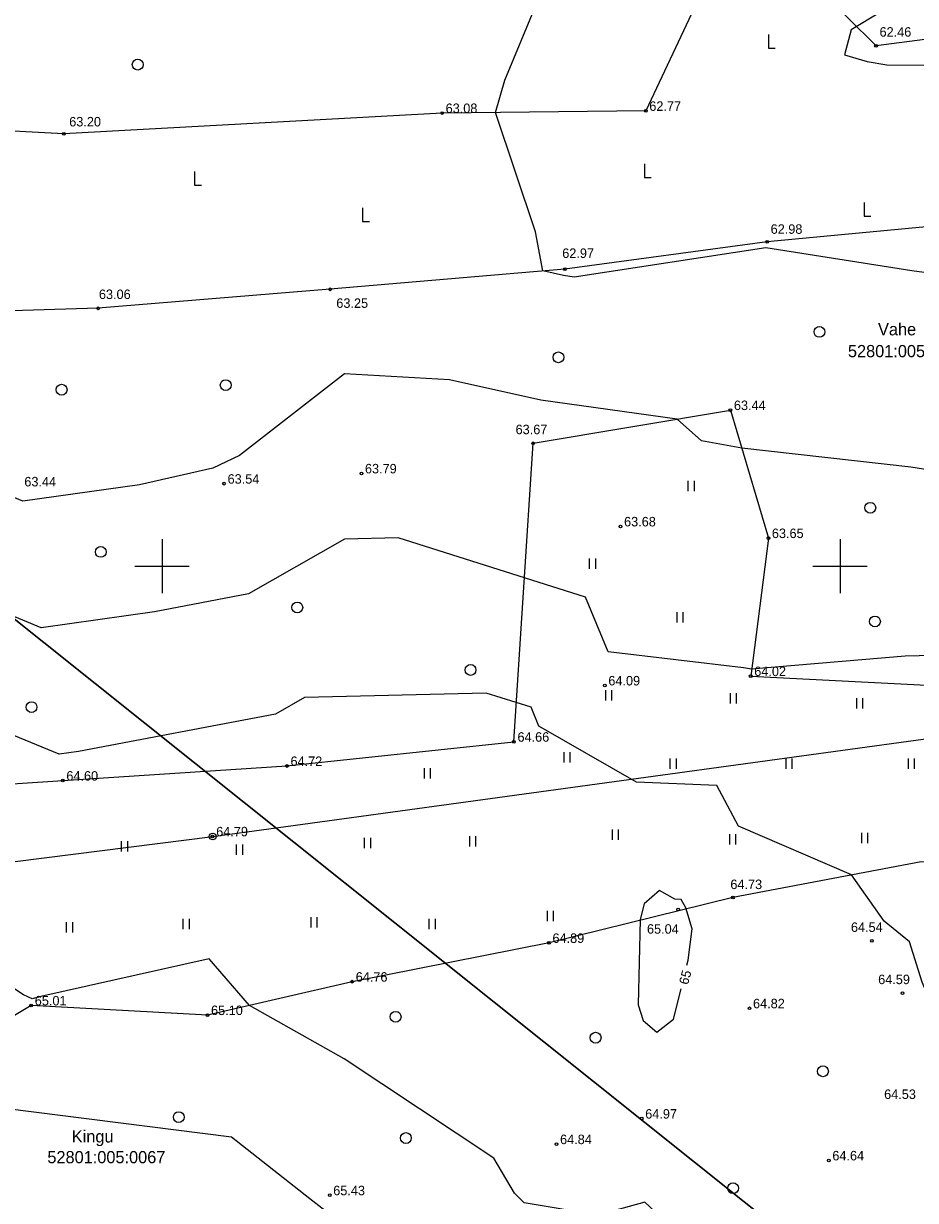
# Model space of a CAD drawing. Extents: x 642341 to 644194, y 6457989 to 6459379.
# Drawn here: x 642989.8 to 643055.6, y 6458253.2 to 6458340 of the extents above; entities that cross this region are included whole.
import ezdxf

# ---------------------------------------------------------------- set-up
doc = ezdxf.new("R2010")
doc.units = 0
for name, color, linetype in [('HALJASTUS', 7, 'Continuous'), ('HORISONTAAL-EH2000', 7, 'Continuous'), ('KORGUS-EH2000', 7, 'Continuous'), ('KPOHULIIN', 7, 'Continuous'), ('PIIR', 7, 'Continuous'), ('POST', 7, 'Continuous'), ('VORK', 7, 'Continuous')]:
    doc.layers.add(name, color=color, linetype=linetype)

msp = doc.modelspace()

# ---------------------------------------------------------------- linework, layer by layer
at = {"layer": 'HALJASTUS'}
for p, q in [((643044.72, 6458339.21), (643044.72, 6458338.21)), ((643044.72, 6458338.21), (643045.22, 6458338.21)), ((643002.4, 6458329.1), (643002.4, 6458328.1)), ((643035.57, 6458329.67), (643035.57, 6458328.67)), ((643002.4, 6458328.1), (643002.9, 6458328.1)), ((643035.57, 6458328.67), (643036.07, 6458328.67)), ((643014.79, 6458326.43), (643014.79, 6458325.43)), ((643051.77, 6458326.81), (643051.77, 6458325.81)), ((643051.77, 6458325.81), (643052.27, 6458325.81)), ((643014.79, 6458325.43), (643015.29, 6458325.43)), ((643038.782, 6458306.301), (643038.782, 6458305.539)), ((643039.238, 6458306.301), (643039.238, 6458305.539)), ((643031.502, 6458300.551), (643031.502, 6458299.789)), ((643031.958, 6458300.551), (643031.958, 6458299.789)), ((643037.952, 6458296.601), (643037.952, 6458295.839)), ((643038.408, 6458296.601), (643038.408, 6458295.839)), ((643032.692, 6458290.861), (643032.692, 6458290.099)), ((643033.148, 6458290.861), (643033.148, 6458290.099)), ((643041.892, 6458290.621), (643041.892, 6458289.859)), ((643042.348, 6458290.621), (643042.348, 6458289.859)), ((643051.202, 6458290.261), (643051.202, 6458289.499)), ((643051.658, 6458290.261), (643051.658, 6458289.499)), ((643029.622, 6458286.291), (643029.622, 6458285.529)), ((643030.078, 6458286.291), (643030.078, 6458285.529)), ((643037.452, 6458285.821), (643037.452, 6458285.059)), ((643037.908, 6458285.821), (643037.908, 6458285.059)), ((643045.992, 6458285.821), (643045.992, 6458285.059)), ((643046.448, 6458285.821), (643046.448, 6458285.059)), ((643055.012, 6458285.821), (643055.012, 6458285.059)), ((643055.468, 6458285.821), (643055.468, 6458285.059)), ((643019.322, 6458285.111), (643019.322, 6458284.349)), ((643019.778, 6458285.111), (643019.778, 6458284.349)), ((643033.182, 6458280.581), (643033.182, 6458279.819)), ((643033.638, 6458280.581), (643033.638, 6458279.819)), ((643051.572, 6458280.341), (643051.572, 6458279.579)), ((643052.028, 6458280.341), (643052.028, 6458279.579)), ((642996.992, 6458279.721), (642996.992, 6458278.959)), ((642997.448, 6458279.721), (642997.448, 6458278.959)), ((643005.472, 6458279.481), (643005.472, 6458278.719)), ((643005.928, 6458279.481), (643005.928, 6458278.719)), ((643014.902, 6458279.961), (643014.902, 6458279.199)), ((643015.358, 6458279.961), (643015.358, 6458279.199)), ((643022.662, 6458280.081), (643022.662, 6458279.319)), ((643023.118, 6458280.081), (643023.118, 6458279.319)), ((643041.842, 6458280.221), (643041.842, 6458279.459)), ((643042.298, 6458280.221), (643042.298, 6458279.459)), ((643028.392, 6458274.571), (643028.392, 6458273.809)), ((643028.848, 6458274.571), (643028.848, 6458273.809)), ((642992.932, 6458273.741), (642992.932, 6458272.979)), ((642993.388, 6458273.741), (642993.388, 6458272.979)), ((643001.532, 6458273.981), (643001.532, 6458273.219)), ((643001.988, 6458273.981), (643001.988, 6458273.219)), ((643010.962, 6458274.101), (643010.962, 6458273.339)), ((643011.418, 6458274.101), (643011.418, 6458273.339)), ((643019.682, 6458273.981), (643019.682, 6458273.219)), ((643020.138, 6458273.981), (643020.138, 6458273.219))]:
    msp.add_line(p, q, dxfattribs=at)
for points in [[(643062.86, 6458339.69), (643052.65, 6458338.38), (643048.49, 6458342.54), (643042.5, 6458344.93), (643039.24, 6458341.15), (643035.67, 6458333.58), (643020.66, 6458333.42), (642992.75, 6458331.89), (642979.69, 6458332.58), (642968, 6458335.69), (642969.87, 6458349.59), (642972.54, 6458364.7), (642974.95, 6458375.54), (642977.1, 6458389.73), (642985.02, 6458394.61), (642992.14, 6458396.63), (643003.06, 6458401.91), (643026.72, 6458405.04), (643040.65, 6458406.79), (643068.48, 6458410.6)], [(643060.01, 6458325.37), (643044.62, 6458323.92), (643029.69, 6458321.91), (643012.39, 6458320.42), (642995.28, 6458319.02), (642979.33, 6458318.54), (642963.32, 6458318.53), (642965.48, 6458296.53), (642967.61, 6458283.26), (642978.91, 6458283.29), (642992.68, 6458284.18), (643009.21, 6458285.26), (643025.95, 6458287.05), (643027.36, 6458309.06), (643041.91, 6458311.51), (643044.72, 6458302.07), (643043.41, 6458291.89), (643057.35, 6458291.16)]]:
    msp.add_lwpolyline(points, dxfattribs=at)
msp.add_lwpolyline([(642976.45, 6458259.26), (642969.53, 6458255.31), (642961.3, 6458243.5), (642960.61, 6458235.91), (642964.24, 6458231.07), (642970.58, 6458221.88), (642980.66, 6458217.05), (642998.89, 6458210.26), (643011.1, 6458202.53), (643015.71, 6458206.83), (643022.58, 6458212.91), (643034.73, 6458222.65), (643051.1, 6458237.02), (643064.47, 6458251.57), (643070.14, 6458266.96), (643070.88, 6458277.47), (643055.97, 6458278.19), (643042.1, 6458275.56), (643028.54, 6458272.21), (643014.02, 6458269.35), (643003.35, 6458266.89), (642990.35, 6458267.6)], close=True, dxfattribs=at)
for centre in [(642998.2, 6458336.99), (643048.48, 6458317.28), (643029.23, 6458315.4), (642992.59, 6458313.01), (643004.69, 6458313.35), (643052.23, 6458304.3), (642995.48, 6458301.05), (643009.97, 6458296.95), (643052.57, 6458295.92), (643022.75, 6458292.34), (642990.37, 6458289.6), (643017.22, 6458266.76), (643031.97, 6458265.22), (643048.74, 6458262.74), (643001.23, 6458259.36), (643017.98, 6458257.82), (643042.11, 6458254.12)]:
    msp.add_circle(centre, 0.4, dxfattribs=at)
at = {"layer": 'HORISONTAAL-EH2000'}
for points in [[(643060.59, 6458321.06), (643055.3, 6458321.77), (643044.52, 6458323.48), (643030.38, 6458321.32), (643029.6, 6458321.43), (643028.08, 6458321.77), (643027.54, 6458324.65), (643024.59, 6458333.46), (643025.27, 6458335.85), (643031.54, 6458350.97), (643033.69, 6458359.37), (643026.23, 6458364.39), (643016.34, 6458367.14), (643011.23, 6458368.27), (642999.19, 6458367.13), (642996.09, 6458367), (642985.34, 6458363.73), (642982.54, 6458360.68), (642981.15, 6458360.01), (642975.55, 6458360.9), (642973.34, 6458359.96), (642970.69, 6458359.84), (642969.78, 6458360.75), (642968.32, 6458363.15)], [(643056.44, 6458358.91), (643055.27, 6458342.26), (643050.81, 6458339.56), (643050.33, 6458337.72), (643052.01, 6458337.22), (643053.44, 6458336.97), (643062.31, 6458336.92)], [(643060.85, 6458306.41), (643055.23, 6458307.29), (643042.75, 6458308.69), (643039.78, 6458309.25), (643037.98, 6458310.85), (643027.94, 6458312.24), (643021.2, 6458313.74), (643013.45, 6458314.19), (643005.7, 6458308.16), (643003.75, 6458307.22), (642998.33, 6458306), (642989.73, 6458304.78), (642988.73, 6458305.2), (642979.09, 6458313.64), (642974.16, 6458318.54), (642973.08, 6458321.99), (642971.98, 6458329.48), (642967.99, 6458335.66), (642967.99, 6458335.67), (642967.98, 6458335.66), (642967.84, 6458335.82), (642964.61, 6458339.22)], [(643064.73, 6458273.64), (643064.58, 6458274), (643063.39, 6458277.83), (643059.98, 6458288.5), (643058.9, 6458291.65), (643057.87, 6458293.44), (643054.79, 6458293.37), (643043.48, 6458292.41), (643042.87, 6458292.5), (643032.89, 6458293.68), (643031.23, 6458297.71), (643017.41, 6458302.08), (643013.46, 6458301.98), (643006.38, 6458297.96), (642999.44, 6458296.64), (642991.07, 6458295.45), (642981.6, 6458299.4), (642978.54, 6458302.08), (642962.52, 6458316.58), (642961.59, 6458317.9)], [(643056.47, 6458266.03), (643056.46, 6458268.32), (643056.06, 6458269.31), (643055.13, 6458272.29), (643053.25, 6458273.81), (643050.85, 6458277.22), (643042.52, 6458280.83), (643040.9, 6458283.81), (643034.99, 6458284.06), (643027.79, 6458288.19), (643027.21, 6458289.6), (643023.91, 6458290.64), (643010.49, 6458290.3), (643008.36, 6458289.09), (642993.84, 6458286.33), (642992.4, 6458286.12), (642988.66, 6458287.69), (642978.6, 6458290.04), (642971.55, 6458288.23), (642966.84, 6458288.05), (642960.13, 6458290.8), (642959.14, 6458293.41), (642958.29, 6458294.56)], [(643039.07, 6458245.74), (643038.52, 6458248.11), (643037.53, 6458249.66), (643037.37, 6458251.45), (643035.61, 6458253.09), (643032.14, 6458252.12), (643026.71, 6458253.04), (643026, 6458253.76), (643024.47, 6458256.33), (643013.42, 6458263.65), (643006.45, 6458267.6), (643003.47, 6458271.04), (642991.05, 6458268.26), (642990.42, 6458268.08), (642989.78, 6458268.38), (642975.99, 6458277.37), (642959.85, 6458277.13), (642957.94, 6458277.5), (642957.15, 6458277.87), (642955.3, 6458278.09)], [(643038.62, 6458274.79), (643038.29, 6458275.41), (643037.81, 6458275.43), (643036.68, 6458276.08), (643035.56, 6458275.09), (643035.25, 6458273.94), (643035.11, 6458267.64), (643035.47, 6458266.49), (643036.48, 6458265.63), (643037.72, 6458266.58), (643038.28, 6458268.83)], [(643038.7, 6458270.56), (643038.8, 6458270.95), (643039.08, 6458273.25), (643038.62, 6458274.79)], [(643021.15, 6458236.11), (643020.61, 6458237.72), (643019.96, 6458239.47), (643017.91, 6458248.1), (643012, 6458252.47), (643010.9, 6458253.33), (643005.13, 6458257.88), (642988.4, 6458259.99), (642976.84, 6458258.8), (642975.78, 6458258.88), (642974.85, 6458259.53), (642972.95, 6458262.28), (642969.63, 6458264.45), (642966, 6458264.4), (642953.94, 6458266.63), (642953.55, 6458267.1)]]:
    msp.add_lwpolyline(points, dxfattribs=at)
at = {"layer": 'KORGUS-EH2000'}
for centre in [(643052.648, 6458338.376), (643020.655, 6458333.418), (643035.673, 6458333.579), (642992.747, 6458331.886), (643044.617, 6458323.921), (643029.691, 6458321.91), (643012.392, 6458320.415), (642995.276, 6458319.015), (643041.908, 6458311.512), (643027.36, 6458309.059), (643014.701, 6458306.835), (643004.566, 6458306.081), (643033.812, 6458302.926), (643044.715, 6458302.068), (643043.408, 6458291.888), (643032.649, 6458291.201), (643025.948, 6458287.048), (643009.21, 6458285.258), (642992.677, 6458284.181), (643003.727, 6458280.065), (643042.103, 6458275.56), (643038.056, 6458274.67), (643028.535, 6458272.208), (643052.352, 6458272.367), (643014.016, 6458269.351), (643054.596, 6458268.507), (642990.347, 6458267.597), (643043.325, 6458267.388), (643003.349, 6458266.886), (643035.369, 6458259.254), (643029.088, 6458257.366), (643049.175, 6458256.167), (643012.361, 6458253.599)]:
    msp.add_circle(centre, 0.1, dxfattribs=at)
at = {"layer": 'KPOHULIIN'}
msp.add_lwpolyline([(642928.63, 6458270.58), (642933.56, 6458271.19), (643003.73, 6458280.06), (643075.5, 6458289.9), (643146.45, 6458298.97), (643217.64, 6458308.16), (643256.9, 6458313.3)], dxfattribs=at)
at = {"layer": 'PIIR'}
for points in [[(643026.6, 6458393.62), (643119.35, 6458280.87), (643065.03, 6458235.45), (642961.82, 6458317.88), (642972.12, 6458387.69), (642972, 6458388.99), (643026.32, 6458395.18)], [(643065.03, 6458235.45), (643006.63, 6458185.1), (642948.51, 6458227.63), (642961.82, 6458317.88)]]:
    msp.add_lwpolyline(points, close=True, dxfattribs=at)
at = {"layer": 'POST'}
msp.add_circle((643003.73, 6458280.06), 0.25, dxfattribs=at)
at = {"layer": 'VORK'}
for p, q in [((643000, 6458302), (643000, 6458298)), ((643050, 6458302), (643050, 6458298)), ((642998, 6458300), (643002, 6458300)), ((643048, 6458300), (643052, 6458300))]:
    msp.add_line(p, q, dxfattribs=at)

# ---------------------------------------------------------------- texts
at = {"layer": 'HORISONTAAL-EH2000'}
msp.add_text('65', height=0.7, rotation=74.92751, dxfattribs=at).set_placement((643038.78, 6458269.08))
at = {"layer": 'KORGUS-EH2000'}
for s, p in [(' 62.46', (643052.65, 6458339.05)), (' 63.08', (643020.65, 6458333.42)), (' 62.77', (643035.67, 6458333.58)), (' 63.20', (642992.89, 6458332.43)), (' 62.98', (643044.62, 6458324.51)), (' 62.97', (643029.25, 6458322.73)), (' 63.06', (642995.08, 6458319.7)), (' 63.25', (643012.59, 6458319.05)), (' 63.44', (643041.91, 6458311.51)), (' 63.67', (643025.81, 6458309.73)), (' 63.79', (643014.7, 6458306.84)), (' 63.44', (642989.58, 6458305.88)), (' 63.54', (643004.57, 6458306.08)), (' 63.68', (643033.81, 6458302.93)), (' 63.65', (643044.71, 6458302.07)), (' 64.02', (643043.41, 6458291.89)), (' 64.09', (643032.65, 6458291.2)), (' 64.66', (643025.95, 6458287.05)), (' 64.72', (643009.21, 6458285.26)), (' 64.60', (642992.68, 6458284.18)), (' 64.79', (643003.73, 6458280.07)), (' 64.73', (643041.65, 6458276.18)), (' 65.04', (643035.5, 6458272.89)), (' 64.54', (643050.54, 6458273.02)), (' 64.89', (643028.53, 6458272.21)), (' 64.76', (643014.02, 6458269.35)), (' 64.59', (643052.55, 6458269.17)), (' 65.01', (642990.35, 6458267.6)), (' 65.10', (643003.35, 6458266.89)), (' 64.82', (643043.32, 6458267.39)), (' 64.53', (643052.99, 6458260.7)), (' 64.97', (643035.37, 6458259.25)), (' 64.84', (643029.09, 6458257.37)), (' 64.64', (643049.17, 6458256.17)), (' 65.43', (643012.36, 6458253.6))]:
    msp.add_text(s, height=0.7, dxfattribs=at).set_placement(p)
at = {"layer": 'PIIR'}
for s, p in [('Vahe', (643052.8, 6458317.02)), ('52801:005:0068', (643050.58, 6458315.41)), ('Kingu', (642993.34, 6458257.49)), ('52801:005:0067', (642991.54, 6458255.96))]:
    msp.add_text(s, height=0.9, dxfattribs=at).set_placement(p)

doc.saveas('drawing.dxf')
